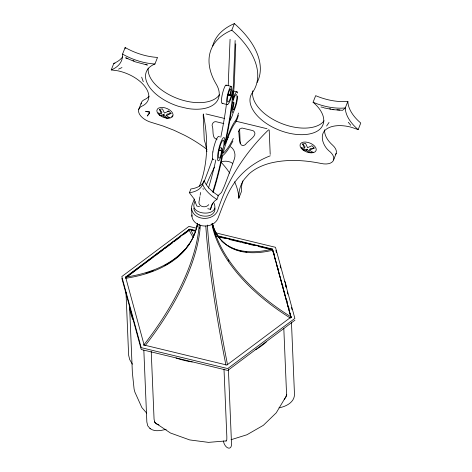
<?xml version="1.0" encoding="UTF-8"?>
<svg xmlns="http://www.w3.org/2000/svg" width="472" height="472" viewBox="0 0 472 472"><rect width="100%" height="100%" fill="white"/><g stroke="black" fill="none" stroke-linecap="round" stroke-linejoin="round"><path stroke-width="0.71" d="M190.682 229.652L189.773 229.292L126.201 277.223M230.065 39.259L228.212 85.585M235.139 40.486L233.28 86.807A10.614 2.112 -76.4 0 1 227.935 102.088A7.18 1.428 -76.4 0 1 227.516 97.745A7.18 1.428 -76.4 0 1 229.711 89.898A4.118 0.82 -76.4 0 1 230.814 89.45A4.118 0.82 -76.4 0 1 230.183 93.828L229.876 94.831L230.171 95.698L227.634 95.084M235.764 43.837L234.549 78.204A108.2 21.541 -76.4 0 1 233.363 94.837L232.79 99.97L233.764 96.907A11.34 2.26 -76.4 0 1 237.664 93.067M226.412 104.265L226.058 107.026A105.634 21.028 -76.4 0 1 220.802 137.181M199.892 196.677L198.924 202.299A5.328 4.39 -3.6 0 0 202.635 206.612A5.328 4.39 -3.6 0 0 208.724 204.671M200.134 195.272L200.618 192.458M286.545 395.583L286.752 394.421M207.774 208.695L210.53 209.356C211.155 205.367 213.232 201.326 216.925 199.396L218.4 195.632A31.671 17.706 21.5 0 1 204.152 180.676A31.671 17.706 21.5 0 1 190.871 188.977L189.396 192.735L193.974 198.753L196.765 206.028L199.514 206.695M218.937 150.137L220.837 150.597L221.734 147.866A6.596 1.316 -76.4 0 1 221.834 152.946A6.596 1.316 -76.4 0 1 219.45 160.061L218.601 160.804A11.841 2.354 -76.4 0 1 217.934 153.146A12.077 2.401 -76.4 0 1 222.566 138.668A12.077 2.401 -76.4 0 1 224.678 143.228L224.412 145.181L225.303 141.122A105.634 21.028 -76.4 0 0 232.584 96.2L233.044 91.232L232.773 92.441A13.216 2.631 -76.4 0 1 227.368 104.613M212.506 203.391L210.53 209.356M238.484 113.032L238.254 113.905A9.163 1.823 -76.4 0 1 235.782 120.195L234.106 122.59A41.666 8.295 -76.4 0 0 226.371 140.267L225.303 143.612L225.899 140.898A108.3 21.559 -76.4 0 0 231.87 107.197L232.265 104.265A8.632 1.717 -76.4 0 1 236.454 94.524A8.632 1.717 -76.4 0 1 235.245 106.005L233.994 109.227A4.006 0.796 -76.4 0 1 233.091 109.044A4.006 0.796 -76.4 0 1 233.811 104.749L233.9 102.642L232.637 102.335M230.171 95.698L230.566 94.424A6.72 1.339 -76.4 0 0 231.593 87.279A6.72 1.339 -76.4 0 0 229.799 87.998A9.776 1.947 -76.4 0 0 226.802 98.689A9.776 1.947 -76.4 0 0 227.368 104.619L222.3 103.386A9.776 1.947 -76.4 0 1 221.728 97.462A9.776 1.947 -76.4 0 1 224.731 86.777A6.72 1.339 -76.4 0 1 226.46 85.703M233.9 102.642L233.475 103.94A6.691 1.333 -76.4 0 0 232.283 111.115A6.691 1.333 -76.4 0 0 233.787 111.416L235.528 106.985A11.34 2.26 -76.4 0 0 237.723 96.176M212.772 158.368L212.282 159.737A304.847 60.681 -76.4 0 1 204.175 181.525M199.455 186.121C208.441 163.223 208.181 137.747 203.267 113.947M207.049 149.5A93.185 52.097 21.5 0 0 184.646 135.299L173.991 130.254L162.946 125.965L151.701 122.496A14.107 7.888 21.5 0 1 139.665 114.484A14.107 7.888 21.5 0 1 141.795 106.241A30.173 16.868 21.5 0 0 145.771 87.709A30.173 16.868 21.5 0 0 117.894 70.824L111.245 69.915L113.829 63.342L115.658 62.522A44.303 24.768 21.5 0 0 122.531 56.911M111.245 69.915L113.073 69.101A44.303 24.768 21.5 0 0 122.561 54.091L125.151 47.519A44.303 24.768 21.5 0 0 157.524 57.425L154.934 64.003A36.261 20.272 21.5 0 0 156.208 94.311A39.129 21.871 21.5 0 0 179.071 106.489L187.561 108.489A39.129 21.871 21.5 0 0 216.2 84.099A92.654 51.796 21.5 0 1 231.793 30.173L234.377 23.6A92.654 51.796 21.5 0 1 257.146 82.464M138.656 109.64L141.24 103.061M161.389 113.551L161.92 112.2L159.453 109.339L162.433 108.843L164.403 113.062L168.775 111.085L171.059 113.439L166.433 115.54L168.445 117.085L169.997 117.575L167.017 118.071L165.424 117.575L163.412 116.029L160.203 115.481L158.079 112.826C163.035 115.127 160.504 112.401 159.453 109.339M163.412 116.029L163.979 114.59L166.982 118.065M166.433 115.54L167 114.1L171.059 113.439M194.346 199.107L192.198 204.577A13.358 10.75 -2.4 0 0 200.865 217.958A13.358 10.75 -2.4 0 0 217.639 210.73C227.421 179.867 245.428 152.185 268.639 129.759M189.396 192.735A31.671 17.706 21.5 0 0 202.671 184.44L204.152 180.676M234.572 181.732A93.185 52.097 21.5 0 1 238.832 198.205L241.416 191.626A93.185 52.097 21.5 0 1 242.785 180.906M231.793 30.173A92.654 51.796 21.5 0 1 252.266 92.825A39.129 21.871 21.5 0 0 267.577 124.242A39.129 21.871 21.5 0 0 314.352 132.549A36.261 20.272 21.5 0 0 313.083 102.241L315.668 95.663A44.303 24.768 21.5 0 0 347.864 101.368A44.303 24.768 21.5 0 0 358.82 121.322L360.755 123.044L358.171 129.617L351.463 127.298A30.173 16.868 21.5 0 0 327.881 128.201C317.945 133.411 322.854 146.456 330.07 151.766A14.107 7.888 21.5 0 1 332.943 161.218A14.107 7.888 21.5 0 1 321.338 163.513C304.469 160.061 286.787 158.975 269.954 163.218A93.185 52.097 21.5 0 0 248.95 174.009L244.354 179.171A93.185 52.097 21.5 0 0 238.832 198.205M304.558 148.167L305.083 146.821L302.617 143.96L305.596 143.464L307.573 147.677L311.939 145.7L314.222 148.055L309.597 150.155L311.608 151.701L313.16 152.19L310.181 152.686L308.594 152.19L306.582 150.645L303.372 150.096L301.248 147.447C306.198 149.742 303.667 147.016 302.617 143.96M306.582 150.645L307.148 149.205L310.145 152.68M309.597 150.155L310.163 148.715L314.222 148.055M347.864 101.368L345.28 107.946L342.595 110.295L333.067 109.663L324.181 107.905M333.621 159.89L336.206 153.317M206.553 184.351L208.612 179.602A158.22 31.494 -76.4 0 1 214.465 167.153M286.18 396.214L276.244 412.829L263.352 425.319L246.945 434.753L231.014 439.733M195.078 201.579C186.941 215.657 221.692 217.781 213.668 202.635M326.618 126.018L329.025 122.466M229.746 120.342L230.708 118.968A9.163 1.823 -76.4 0 0 233.18 112.678M284.238 399.418L286.038 396.869L286.557 393.955L283.808 328.376M290.333 318.01L291.065 317.332L290.876 316.759M189.077 229.97L189.773 229.292M129.21 274.692L135.67 269.86M136.845 268.981L143.299 264.149M146.237 261.948L152.698 257.116M153.872 256.237L162.091 250.083M163.265 249.204L169.725 244.372M170.899 243.493L179.118 237.345M180.292 236.466L188.511 230.312M126.207 277.447L153.884 256.762M155.064 255.883L163.306 249.717M164.486 248.838L172.728 242.679M173.908 241.794L180.387 236.956M183.331 234.755L188.629 230.796M294.935 320.187L227.799 370.431L141.24 349.504L121.865 278.338M217.775 195.856L221.498 192.505L224.259 186.387A304.847 60.681 -76.4 0 0 232.371 164.592L234.318 159.111C235.894 154.733 234.667 149.27 230.548 146.733M213.934 159.347L213.527 159.577A11.841 2.354 -76.4 0 1 212.86 151.919M125.617 277.335L126.284 276.964M225.935 441.102L226.519 440.801L226.825 439.373L226.843 436.836L223.999 369.045M118.566 69.113L121.977 67.561M220.837 150.597L221.108 150.474A3.912 0.779 -76.4 0 1 221.167 153.488A3.912 0.779 -76.4 0 1 219.757 157.707L219.167 158.208A9.169 1.823 -76.4 0 1 218.866 151.04L219.669 147.577A9.393 1.87 -76.4 0 1 222.902 140.296A9.393 1.87 -76.4 0 1 223.893 144.574L221.279 159.3A68.157 13.57 -76.4 0 1 212.671 192.045M270.267 155.79C258.444 160.397 247.481 167.477 239.044 177.018C228.407 188.647 223.598 203.992 217.958 218.347A13.358 10.75 -2.4 0 1 202.883 225.887A13.358 10.75 -2.4 0 1 191.903 214.966M166.203 429.249C161.07 430.659 154.604 432.022 149.984 428.487M221.161 161.802C224.985 160.681 229.445 161.017 232.725 163.412M279.017 407.832C285.914 406.587 294.593 402.368 294.475 394.214L291.466 322.429M167.495 111.292L168.775 111.085M159.919 115.251L163.979 114.59M303.089 149.866L307.148 149.205M226.094 440.913L208.506 442.37L189.691 439.928L170.469 433.013L155.2 422.853L154.385 421.903M217.049 139.252C211.255 138.797 213.969 129.175 212.093 125.505C212.07 123.487 213.875 121.292 216.023 121.693L223.834 123.581M336.925 109.811L339.887 110.023M272.521 249.293L271.636 249.228L272.733 250.195L272.527 249.299L291.077 317.674M113.829 63.342L114.979 63.496M332.695 109.28L333.916 109.469M320.984 107.014L323.709 107.451M329.633 108.749L330.866 108.991M203.804 189.107L202.753 188.853M126.927 58.127L125.623 57.832L135.293 61.844L147.394 65.042L145.695 64.422M225.976 85.125L231.05 86.352M233.315 90.984L237.121 91.904M227.97 94.37L229.876 94.831M205.975 113.953L224.43 118.419M229.404 119.617L230.82 119.965M235.793 121.162L267.028 128.714M219.474 147.559L221.38 148.019M196.098 228.106L188.947 226.377L121.805 276.557L141.199 347.657L227.734 368.585L294.876 318.405L275.483 247.298L216.123 232.95M195.496 230.472L189.791 229.091L125.599 277.064L144.143 345.044L226.873 365.045L291.059 317.072L272.521 249.098L218.318 235.988M190.399 229.604L195.378 230.808M219.568 236.661L271.512 249.216M191.231 230.259L194.8 231.121M219.049 236.985L225.468 238.537M229.032 239.398L241.157 242.331M242.584 242.673L246.862 243.711M248.29 244.053L254.709 245.605M258.272 246.467L270.397 249.399M133.027 60.575L134.042 60.947M158.905 424.894L156.32 423.827L154.698 421.933L154.067 419.236L151.229 351.451M127.582 58.28L127.924 58.434M358.171 129.617L356.236 127.894A44.303 24.768 21.5 0 1 345.28 107.946A44.303 24.768 21.5 0 1 313.083 102.241M146.639 413.071L141.86 407.566L134.898 392.132L134.107 389.188L132.367 372.609L129.523 304.818M143.836 350.242L146.845 422.021L147.742 425.803L150.238 428.782M348.295 122.283L350.749 125.251M132.402 364.189L129.706 359.611L128.632 355.192L125.989 292.197M223.403 440.954C224.642 448.819 232.855 451.94 231.427 441.538L228.389 369.057M141.659 77.16L143.258 81.68M143.954 344.761L144.149 345.339M275.902 250.437L276.48 252.555M280.132 265.937L280.71 268.055M285.324 284.958L285.902 287.076M287.247 292.009L287.82 294.121M291.472 307.508L292.05 309.62M273.896 253.092L274.474 255.21M278.126 268.621L278.704 270.733M282.356 284.15L282.935 286.262M284.28 291.206L284.858 293.324M286.592 299.673L287.171 301.791M288.516 306.735L289.094 308.853M272.727 250.626L273.89 254.874M274.273 256.29L275.819 261.954M276.208 263.37L278.138 270.45M278.527 271.866L280.067 277.53M280.457 278.946L282.386 286.032M282.775 287.448L284.321 293.112M284.704 294.528L286.64 301.608M287.023 303.024L288.569 308.688M288.952 310.104L290.888 317.184M214.99 208.022C215.692 219.321 194.877 218.418 193.774 208.093M206.901 151.63L205.414 143.63L204.252 139.83L203.196 114.702M269.188 129.947L270.208 154.356M239.605 129.151L240.218 143.718M191.614 208.754L191.933 216.371M172.711 115.799A8.52 4.761 21.5 0 1 171.554 116.596M216.925 199.396A31.671 17.706 21.5 0 1 202.671 184.44M233.339 138.42A79.762 15.877 -76.4 0 1 223.852 152.574L223.126 153.152L223.887 150.279A38.999 7.764 -76.4 0 1 233.829 124.879L235.481 122.519A11.829 2.354 -76.4 0 0 238.378 115.433M232.897 141.057A82.358 16.396 -76.4 0 1 223.398 155.087L222.548 155.772L221.887 159.029A70.824 14.095 -76.4 0 1 213.161 192.358M212.854 151.966A12.077 2.401 -76.4 0 1 216.2 139.901A12.077 2.401 -76.4 0 1 219.421 136.862M215.816 159.937A68.157 13.57 -76.4 0 1 208.453 188.116M222.867 103.067A13.216 2.631 -76.4 0 1 222.3 103.386M228.265 137.193A79.762 15.877 -76.4 0 1 226.825 139.966M193.827 235.493A170.185 18.231 79.2 0 1 190.493 229.274M193.243 237.339A170.185 18.231 79.2 0 1 188.877 229.587M199.231 224.165A170.185 76.906 -49 0 1 143.653 345.179M200.346 225.132A170.185 76.906 -49 0 1 145.211 345.575M272.804 250.207A170.185 76.906 -49 0 1 212.453 223.793M272.379 249.074A170.185 76.906 -49 0 1 234.136 248.726M233.457 248.461A170.185 76.906 -49 0 1 228.312 245.924M224.82 243.57A170.185 76.906 -49 0 1 221.657 240.826M218.831 237.705A170.185 76.906 -49 0 1 216.347 234.218M213.733 229.362A170.185 76.906 -49 0 1 212.931 227.48M225.917 365.092A170.185 18.231 79.2 0 1 205.816 226.053M227.528 364.785A170.185 18.231 79.2 0 1 207.379 225.044M290.144 317.921A170.185 95.137 21.5 0 1 211.839 223.669M291.242 317.019A170.185 95.137 21.5 0 1 212.618 223.811M189.579 243.286A170.185 95.137 21.5 0 1 187.03 246.791M184.676 249.594A170.185 95.137 21.5 0 1 125.345 277.135M197.408 225.156A170.185 95.137 21.5 0 1 196.706 227.911M197.461 223.628A170.185 95.137 21.5 0 1 125.581 278.297M228.879 261.093A169.731 94.884 21.5 0 1 228.088 259.919M216.04 236.743A169.731 94.884 21.5 0 1 215.556 235.404M215.326 234.737A169.731 94.884 21.5 0 1 214.459 232.071M214.064 230.743A169.731 94.884 21.5 0 1 213.515 228.755M212.878 226.117A169.731 94.884 21.5 0 1 212.571 224.696M199.485 227.197A169.731 76.7 -49 0 1 199.349 228.702M192.735 237.876A169.731 94.884 21.5 0 1 173.956 259.606M172.781 260.45A169.731 94.884 21.5 0 1 171.578 261.276M171.017 261.647A169.731 94.884 21.5 0 1 164.486 265.547M153.353 270.621A169.731 94.884 21.5 0 1 145.936 273.176M197.402 223.846A169.731 94.884 21.5 0 1 195.874 230.035M195.662 230.708A169.731 94.884 21.5 0 1 193.042 237.245M246.897 251.971A169.731 76.7 -49 0 1 245.452 251.812M241.263 251.11A169.731 76.7 -49 0 1 238.59 250.461M237.298 250.083A169.731 76.7 -49 0 1 235.404 249.446M234.785 249.216A169.731 76.7 -49 0 1 213.899 228.66M212.913 226.082A169.731 76.7 -49 0 1 212.465 224.749M141.093 104.064A14.107 7.888 21.5 0 1 144.385 99.669A30.173 16.868 21.5 0 0 149.152 96.188M221.085 162.226A93.185 52.097 21.5 0 1 229.77 173.189M335.527 154.645A14.107 7.888 21.5 0 0 332.654 145.193A30.173 16.868 21.5 0 1 324.653 129.788M212.677 45.949A92.654 51.796 21.5 0 1 234.377 23.6M148.196 68.092A36.261 20.272 21.5 0 0 158.793 87.733A39.129 21.871 21.5 0 0 219.645 94.559M125.151 47.519A44.303 24.768 21.5 0 1 125.18 48.669M324.075 120.814A36.261 20.272 21.5 0 1 316.936 125.971A39.129 21.871 21.5 0 1 273.902 119.882A39.129 21.871 21.5 0 1 252.833 90.807M154.934 64.003A44.303 24.768 21.5 0 1 122.561 54.091M266.296 341.993A79.284 63.814 -2.4 0 1 255.853 349.681M192.204 361.983A79.284 63.814 -2.4 0 1 176.038 358.006M132.726 319.373A79.284 63.814 -2.4 0 1 129.741 308.334M284.787 281.135A79.284 63.814 -2.4 0 1 286.51 287.306M238.566 131.316C239.658 134.644 238.159 149.512 245.511 144.568C246.756 141.488 259.612 134.951 253.104 130.661L241.965 128.024L239.57 129.186L238.566 131.316M149.482 111.929L149.453 112.271L145.6 111.28L149.482 111.929M149.53 112.637L147.246 116.035L149.707 113.014L149.53 112.637M159.383 115.015A8.52 4.761 21.5 0 0 172.864 116.035A8.52 4.761 21.5 0 0 162.663 107.445A8.52 4.761 21.5 0 0 159.383 115.015M302.546 149.63A8.52 4.761 21.5 0 0 316.028 150.651A8.52 4.761 21.5 0 0 305.832 142.06A8.52 4.761 21.5 0 0 302.546 149.63"/></g></svg>
